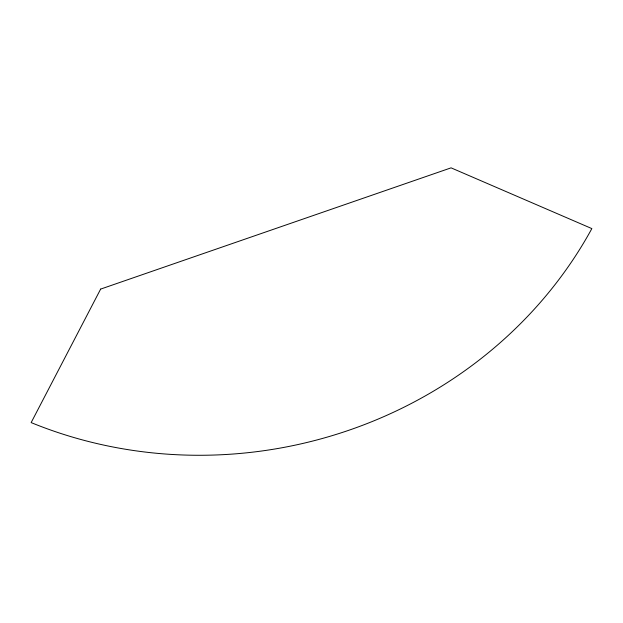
<?xml version="1.0" encoding="UTF-8"?>
<svg xmlns="http://www.w3.org/2000/svg" width="623" height="623" viewBox="0 0 623 623"><rect width="100%" height="100%" fill="white"/><g stroke="black" fill="none" stroke-linecap="round" stroke-linejoin="round"><path stroke-width="0.93" d="M100.638 289.095L31.15 422.596A428.422 397.505 -12.4 0 0 591.85 228.594L451.075 167.844L100.638 289.095"/></g></svg>
